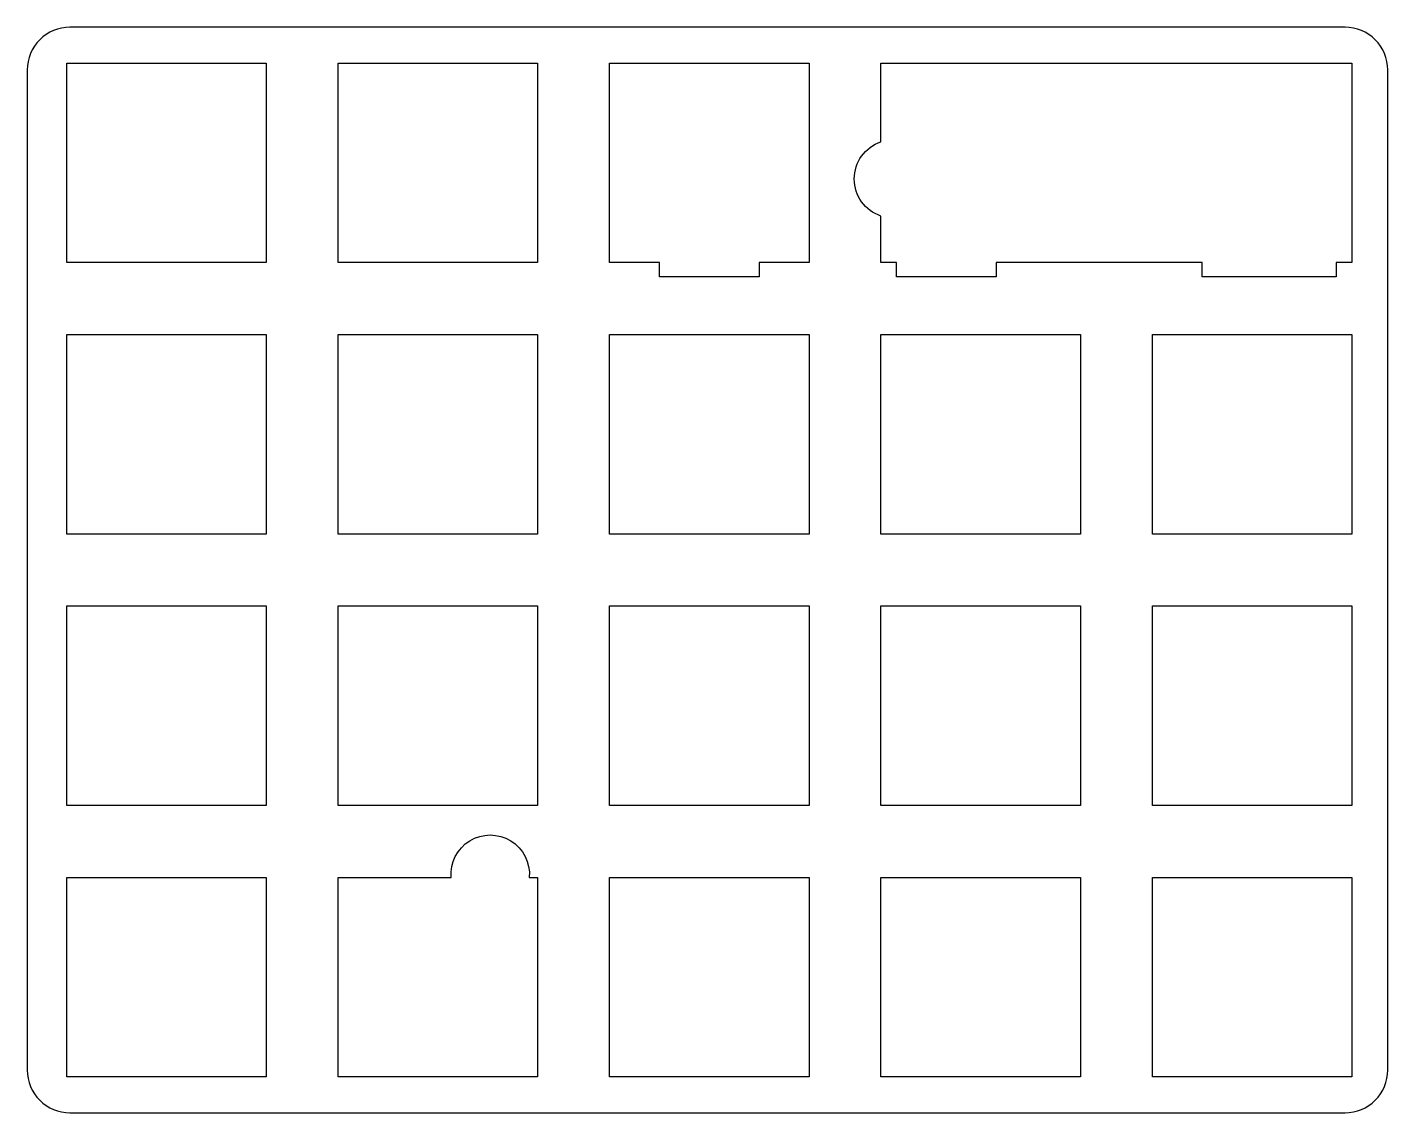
# Model space of a CAD drawing. Header units: millimetres. Extents: x -233.6 to -138.1, y -9.5 to 66.7.
import ezdxf

# ---------------------------------------------------------------- set-up
doc = ezdxf.new("R2010")
doc.units = ezdxf.units.MM
doc.layers.get('0').update_dxf_attribs({"linetype": 'CONTINUOUS'})

msp = doc.modelspace()

# ---------------------------------------------------------------- linework, layer by layer
for points in [[(-141.113, 66.675), (-230.612, 66.675, 0.414214), (-233.612, 63.675), (-233.612, -6.524, 0.414214), (-230.612, -9.524), (-141.113, -9.524, 0.414214), (-138.113, -6.524), (-138.113, 63.675, 0.414214)], [(-173.688, 50.15), (-173.688, 53.418, -0.719135), (-173.688, 58.632), (-173.688, 64.15), (-140.637, 64.15), (-140.637, 50.15), (-141.725, 50.15), (-141.725, 49.15), (-151.137, 49.15), (-151.137, 50.15), (-165.601, 50.15), (-165.601, 49.15), (-172.601, 49.15), (-172.601, 50.15)], [(-198.372, 7), (-197.788, 7), (-197.788, -7), (-211.788, -7), (-211.788, 7), (-203.853, 7, -1.085656)]]:
    msp.add_lwpolyline(points, format="xyb", close=True)
for points in [[(-216.838, 50.15), (-230.838, 50.15), (-230.838, 64.15), (-216.838, 64.15)], [(-197.788, 64.15), (-197.788, 50.15), (-211.788, 50.15), (-211.788, 64.15)], [(-178.737, 64.15), (-178.737, 50.15), (-182.237, 50.15), (-182.237, 49.15), (-189.237, 49.15), (-189.237, 50.15), (-192.738, 50.15), (-192.738, 64.15)], [(-230.838, 45.1), (-216.838, 45.1), (-216.838, 31.1), (-230.838, 31.1)], [(-211.788, 31.1), (-211.788, 45.1), (-197.788, 45.1), (-197.788, 31.1)], [(-192.738, 31.1), (-192.738, 45.1), (-178.737, 45.1), (-178.737, 31.1)], [(-173.688, 31.1), (-173.688, 45.1), (-159.688, 45.1), (-159.688, 31.1)], [(-154.638, 31.1), (-154.638, 45.1), (-140.637, 45.1), (-140.637, 31.1)], [(-230.838, 26.05), (-216.838, 26.05), (-216.838, 12.05), (-230.838, 12.05)], [(-197.788, 26.05), (-197.788, 12.05), (-211.788, 12.05), (-211.788, 26.05)], [(-178.737, 26.05), (-178.737, 12.05), (-192.738, 12.05), (-192.738, 26.05)], [(-173.688, 12.05), (-173.688, 26.05), (-159.688, 26.05), (-159.688, 12.05)], [(-140.637, 26.05), (-140.637, 12.05), (-154.638, 12.05), (-154.638, 26.05)], [(-230.838, -7), (-230.838, 7), (-216.838, 7), (-216.838, -7)], [(-178.737, -7), (-192.738, -7), (-192.738, 7), (-178.737, 7)], [(-173.688, 7), (-159.688, 7), (-159.688, -7), (-173.688, -7)], [(-154.638, -7), (-154.638, 7), (-140.637, 7), (-140.637, -7)]]:
    msp.add_lwpolyline(points, close=True)

doc.saveas('drawing.dxf')
